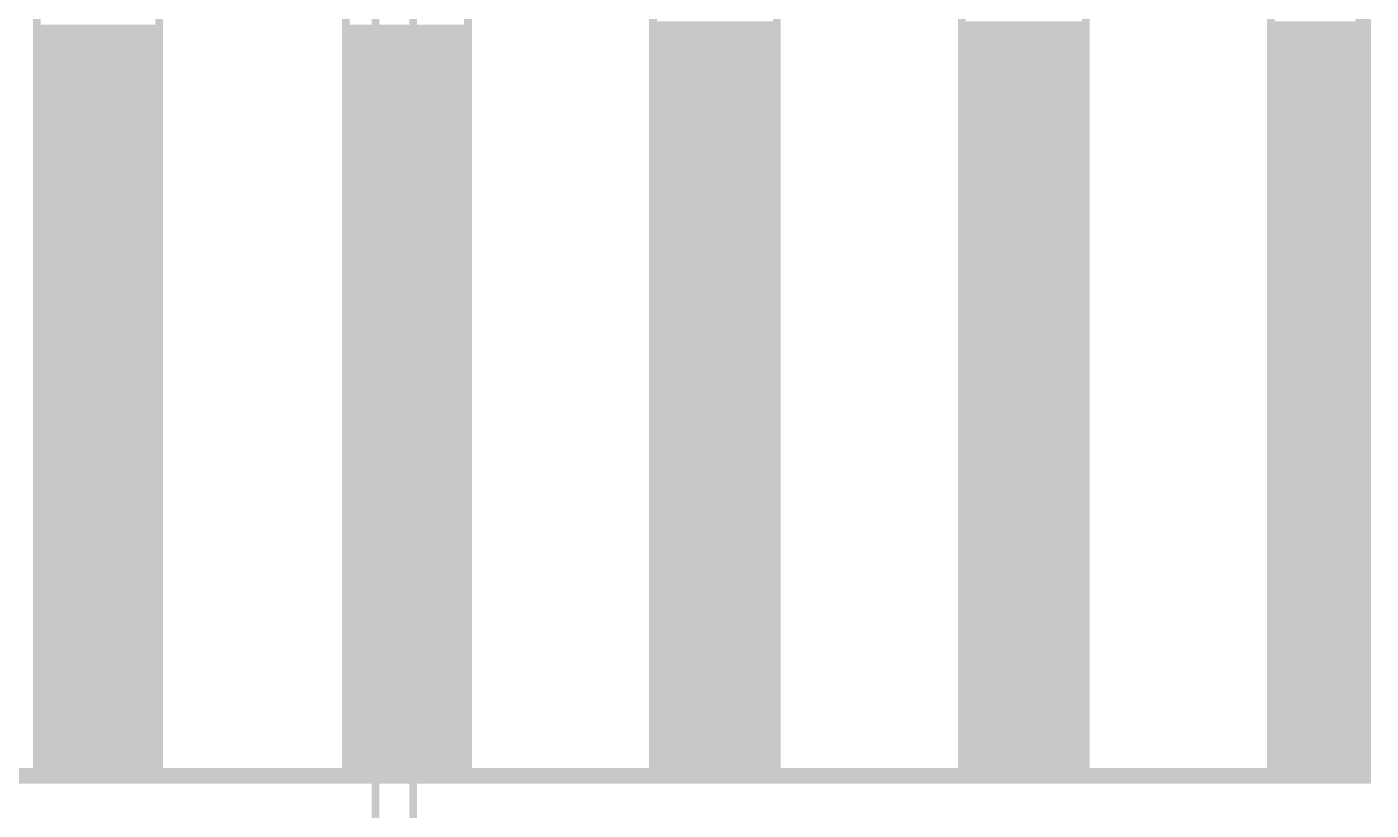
# Model space of a CAD drawing. Extents: x 2.14 to 10.29, y 1.14 to 8.17.
# Drawn here: x 8.953 to 9.81, y 4.506 to 5.006 of the extents above; entities that cross this region are included whole.
import ezdxf

# ---------------------------------------------------------------- set-up
doc = ezdxf.new("R2010")
doc.units = 0
doc.header["$LTSCALE"] = 25
doc.layers.get('0').update_dxf_attribs({"linetype": 'CONTINUOUS'})

msp = doc.modelspace()

# ---------------------------------------------------------------- linework, layer by layer
at = {"color": 3}
for points, const_width in [([(8.388, 4.528), (8.388, 7.829), (9.805, 7.829), (9.805, 4.528), (8.388, 4.528)], 0.01), ([(8.959, 7.829), (9.037, 7.829), (9.037, 4.528), (8.959, 4.528), (8.959, 7.829)], 0.005), ([(9.352, 7.829), (9.431, 7.829), (9.431, 4.53), (9.352, 4.53), (9.352, 7.829)], 0.005), ([(9.549, 7.829), (9.628, 7.829), (9.628, 4.53), (9.549, 4.53), (9.549, 7.829)], 0.005), ([(9.746, 7.829), (9.805, 7.829), (9.805, 4.53), (9.746, 4.53), (9.746, 7.829)], 0.005), ([(9.199, 6.392), (9.199, 4.053)], 0.005), ([(9.175, 5.687), (9.175, 4.28)], 0.005), ([(9.156, 5.467), (9.156, 4.528), (9.234, 4.528), (9.234, 5.467), (9.156, 5.467)], 0.005), ([(8.959, 5.005), (9.037, 5.005)], 0.005), ([(9.156, 5.005), (9.234, 5.005)], 0.005), ([(9.352, 5.007), (9.431, 5.007)], 0.005), ([(9.549, 5.007), (9.628, 5.007)], 0.005), ([(9.746, 5.007), (9.805, 5.007)], 0.005), ([(8.959, 5), (9.037, 5)], 0.005), ([(9.156, 5), (9.234, 5)], 0.005), ([(9.352, 5.002), (9.431, 5.002)], 0.005), ([(9.352, 4.997), (9.431, 4.997)], 0.005), ([(9.549, 5.002), (9.628, 5.002)], 0.005), ([(9.549, 4.997), (9.628, 4.997)], 0.005), ([(9.746, 5.002), (9.805, 5.002)], 0.005), ([(9.746, 4.997), (9.805, 4.997)], 0.005), ([(8.959, 4.995), (9.037, 4.995)], 0.005), ([(8.959, 4.99), (9.037, 4.99)], 0.005), ([(9.156, 4.995), (9.234, 4.995)], 0.005), ([(9.156, 4.99), (9.234, 4.99)], 0.005), ([(9.352, 4.992), (9.431, 4.992)], 0.005), ([(9.549, 4.992), (9.628, 4.992)], 0.005), ([(9.746, 4.992), (9.805, 4.992)], 0.005), ([(8.959, 4.985), (9.037, 4.985)], 0.005), ([(8.959, 4.98), (9.037, 4.98)], 0.005), ([(9.156, 4.985), (9.234, 4.985)], 0.005), ([(9.156, 4.98), (9.234, 4.98)], 0.005), ([(9.352, 4.987), (9.431, 4.987)], 0.005), ([(9.352, 4.982), (9.431, 4.982)], 0.005), ([(9.549, 4.987), (9.628, 4.987)], 0.005), ([(9.549, 4.982), (9.628, 4.982)], 0.005), ([(9.746, 4.987), (9.805, 4.987)], 0.005), ([(9.746, 4.982), (9.805, 4.982)], 0.005), ([(8.959, 4.975), (9.037, 4.975)], 0.005), ([(9.156, 4.975), (9.234, 4.975)], 0.005), ([(9.352, 4.977), (9.431, 4.977)], 0.005), ([(9.352, 4.972), (9.431, 4.972)], 0.005), ([(9.549, 4.977), (9.628, 4.977)], 0.005), ([(9.549, 4.972), (9.628, 4.972)], 0.005), ([(9.746, 4.977), (9.805, 4.977)], 0.005), ([(9.746, 4.972), (9.805, 4.972)], 0.005), ([(8.959, 4.97), (9.037, 4.97)], 0.005), ([(8.959, 4.965), (9.037, 4.965)], 0.005), ([(9.156, 4.97), (9.234, 4.97)], 0.005), ([(9.156, 4.965), (9.234, 4.965)], 0.005), ([(9.352, 4.967), (9.431, 4.967)], 0.005), ([(9.352, 4.962), (9.431, 4.962)], 0.005), ([(9.549, 4.967), (9.628, 4.967)], 0.005), ([(9.549, 4.962), (9.628, 4.962)], 0.005), ([(9.746, 4.967), (9.805, 4.967)], 0.005), ([(9.746, 4.962), (9.805, 4.962)], 0.005), ([(8.959, 4.96), (9.037, 4.96)], 0.005), ([(8.959, 4.955), (9.037, 4.955)], 0.005), ([(9.156, 4.96), (9.234, 4.96)], 0.005), ([(9.156, 4.955), (9.234, 4.955)], 0.005), ([(9.352, 4.957), (9.431, 4.957)], 0.005), ([(9.549, 4.957), (9.628, 4.957)], 0.005), ([(9.746, 4.957), (9.805, 4.957)], 0.005), ([(8.959, 4.95), (9.037, 4.95)], 0.005), ([(8.959, 4.945), (9.037, 4.945)], 0.005), ([(9.156, 4.95), (9.234, 4.95)], 0.005), ([(9.156, 4.945), (9.234, 4.945)], 0.005), ([(9.352, 4.952), (9.431, 4.952)], 0.005), ([(9.352, 4.947), (9.431, 4.947)], 0.005), ([(9.549, 4.952), (9.628, 4.952)], 0.005), ([(9.549, 4.947), (9.628, 4.947)], 0.005), ([(9.746, 4.952), (9.805, 4.952)], 0.005), ([(9.746, 4.947), (9.805, 4.947)], 0.005), ([(8.959, 4.94), (9.037, 4.94)], 0.005), ([(9.156, 4.94), (9.234, 4.94)], 0.005), ([(9.352, 4.942), (9.431, 4.942)], 0.005), ([(9.352, 4.937), (9.431, 4.937)], 0.005), ([(9.549, 4.942), (9.628, 4.942)], 0.005), ([(9.549, 4.937), (9.628, 4.937)], 0.005), ([(9.746, 4.942), (9.805, 4.942)], 0.005), ([(9.746, 4.937), (9.805, 4.937)], 0.005), ([(8.959, 4.935), (9.037, 4.935)], 0.005), ([(8.959, 4.93), (9.037, 4.93)], 0.005), ([(9.156, 4.935), (9.234, 4.935)], 0.005), ([(9.156, 4.93), (9.234, 4.93)], 0.005), ([(9.352, 4.932), (9.431, 4.932)], 0.005), ([(9.549, 4.932), (9.628, 4.932)], 0.005), ([(9.746, 4.932), (9.805, 4.932)], 0.005), ([(8.959, 4.925), (9.037, 4.925)], 0.005), ([(8.959, 4.92), (9.037, 4.92)], 0.005), ([(9.156, 4.925), (9.234, 4.925)], 0.005), ([(9.156, 4.92), (9.234, 4.92)], 0.005), ([(9.352, 4.927), (9.431, 4.927)], 0.005), ([(9.352, 4.922), (9.431, 4.922)], 0.005), ([(9.549, 4.927), (9.628, 4.927)], 0.005), ([(9.549, 4.922), (9.628, 4.922)], 0.005), ([(9.746, 4.927), (9.805, 4.927)], 0.005), ([(9.746, 4.922), (9.805, 4.922)], 0.005), ([(8.959, 4.915), (9.037, 4.915)], 0.005), ([(9.156, 4.915), (9.234, 4.915)], 0.005), ([(9.352, 4.917), (9.431, 4.917)], 0.005), ([(9.352, 4.912), (9.431, 4.912)], 0.005), ([(9.549, 4.917), (9.628, 4.917)], 0.005), ([(9.549, 4.912), (9.628, 4.912)], 0.005), ([(9.746, 4.917), (9.805, 4.917)], 0.005), ([(9.746, 4.912), (9.805, 4.912)], 0.005), ([(8.959, 4.91), (9.037, 4.91)], 0.005), ([(8.959, 4.905), (9.037, 4.905)], 0.005), ([(9.156, 4.91), (9.234, 4.91)], 0.005), ([(9.156, 4.905), (9.234, 4.905)], 0.005), ([(9.352, 4.907), (9.431, 4.907)], 0.005), ([(9.352, 4.902), (9.431, 4.902)], 0.005), ([(9.549, 4.907), (9.628, 4.907)], 0.005), ([(9.549, 4.902), (9.628, 4.902)], 0.005), ([(9.746, 4.907), (9.805, 4.907)], 0.005), ([(9.746, 4.902), (9.805, 4.902)], 0.005), ([(8.959, 4.9), (9.037, 4.9)], 0.005), ([(8.959, 4.895), (9.037, 4.895)], 0.005), ([(9.156, 4.9), (9.234, 4.9)], 0.005), ([(9.156, 4.895), (9.234, 4.895)], 0.005), ([(9.352, 4.897), (9.431, 4.897)], 0.005), ([(9.549, 4.897), (9.628, 4.897)], 0.005), ([(9.746, 4.897), (9.805, 4.897)], 0.005), ([(8.959, 4.89), (9.037, 4.89)], 0.005), ([(8.959, 4.885), (9.037, 4.885)], 0.005), ([(9.156, 4.89), (9.234, 4.89)], 0.005), ([(9.156, 4.885), (9.234, 4.885)], 0.005), ([(9.352, 4.892), (9.431, 4.892)], 0.005), ([(9.352, 4.887), (9.431, 4.887)], 0.005), ([(9.549, 4.892), (9.628, 4.892)], 0.005), ([(9.549, 4.887), (9.628, 4.887)], 0.005), ([(9.746, 4.892), (9.805, 4.892)], 0.005), ([(9.746, 4.887), (9.805, 4.887)], 0.005), ([(8.959, 4.88), (9.037, 4.88)], 0.005), ([(9.156, 4.88), (9.234, 4.88)], 0.005), ([(9.352, 4.882), (9.431, 4.882)], 0.005), ([(9.352, 4.877), (9.431, 4.877)], 0.005), ([(9.549, 4.882), (9.628, 4.882)], 0.005), ([(9.549, 4.877), (9.628, 4.877)], 0.005), ([(9.746, 4.882), (9.805, 4.882)], 0.005), ([(9.746, 4.877), (9.805, 4.877)], 0.005), ([(8.959, 4.875), (9.037, 4.875)], 0.005), ([(8.959, 4.87), (9.037, 4.87)], 0.005), ([(9.156, 4.875), (9.234, 4.875)], 0.005), ([(9.156, 4.87), (9.234, 4.87)], 0.005), ([(9.352, 4.872), (9.431, 4.872)], 0.005), ([(9.549, 4.872), (9.628, 4.872)], 0.005), ([(9.746, 4.872), (9.805, 4.872)], 0.005), ([(8.959, 4.865), (9.037, 4.865)], 0.005), ([(8.959, 4.86), (9.037, 4.86)], 0.005), ([(9.156, 4.865), (9.234, 4.865)], 0.005), ([(9.156, 4.86), (9.234, 4.86)], 0.005), ([(9.352, 4.867), (9.431, 4.867)], 0.005), ([(9.352, 4.862), (9.431, 4.862)], 0.005), ([(9.549, 4.867), (9.628, 4.867)], 0.005), ([(9.549, 4.862), (9.628, 4.862)], 0.005), ([(9.746, 4.867), (9.805, 4.867)], 0.005), ([(9.746, 4.862), (9.805, 4.862)], 0.005), ([(8.959, 4.855), (9.037, 4.855)], 0.005), ([(9.156, 4.855), (9.234, 4.855)], 0.005), ([(9.352, 4.857), (9.431, 4.857)], 0.005), ([(9.352, 4.852), (9.431, 4.852)], 0.005), ([(9.549, 4.857), (9.628, 4.857)], 0.005), ([(9.549, 4.852), (9.628, 4.852)], 0.005), ([(9.746, 4.857), (9.805, 4.857)], 0.005), ([(9.746, 4.852), (9.805, 4.852)], 0.005), ([(8.959, 4.85), (9.037, 4.85)], 0.005), ([(8.959, 4.845), (9.037, 4.845)], 0.005), ([(9.156, 4.85), (9.234, 4.85)], 0.005), ([(9.156, 4.845), (9.234, 4.845)], 0.005), ([(9.352, 4.847), (9.431, 4.847)], 0.005), ([(9.352, 4.842), (9.431, 4.842)], 0.005), ([(9.549, 4.847), (9.628, 4.847)], 0.005), ([(9.549, 4.842), (9.628, 4.842)], 0.005), ([(9.746, 4.847), (9.805, 4.847)], 0.005), ([(9.746, 4.842), (9.805, 4.842)], 0.005), ([(8.959, 4.84), (9.037, 4.84)], 0.005), ([(8.959, 4.835), (9.037, 4.835)], 0.005), ([(9.156, 4.84), (9.234, 4.84)], 0.005), ([(9.156, 4.835), (9.234, 4.835)], 0.005), ([(9.352, 4.837), (9.431, 4.837)], 0.005), ([(9.549, 4.837), (9.628, 4.837)], 0.005), ([(9.746, 4.837), (9.805, 4.837)], 0.005), ([(8.959, 4.83), (9.037, 4.83)], 0.005), ([(8.959, 4.825), (9.037, 4.825)], 0.005), ([(9.156, 4.83), (9.234, 4.83)], 0.005), ([(9.156, 4.825), (9.234, 4.825)], 0.005), ([(9.352, 4.832), (9.431, 4.832)], 0.005), ([(9.352, 4.827), (9.431, 4.827)], 0.005), ([(9.549, 4.832), (9.628, 4.832)], 0.005), ([(9.549, 4.827), (9.628, 4.827)], 0.005), ([(9.746, 4.832), (9.805, 4.832)], 0.005), ([(9.746, 4.827), (9.805, 4.827)], 0.005), ([(8.959, 4.82), (9.037, 4.82)], 0.005), ([(9.156, 4.82), (9.234, 4.82)], 0.005), ([(9.352, 4.822), (9.431, 4.822)], 0.005), ([(9.352, 4.817), (9.431, 4.817)], 0.005), ([(9.549, 4.822), (9.628, 4.822)], 0.005), ([(9.549, 4.817), (9.628, 4.817)], 0.005), ([(9.746, 4.822), (9.805, 4.822)], 0.005), ([(9.746, 4.817), (9.805, 4.817)], 0.005), ([(8.959, 4.815), (9.037, 4.815)], 0.005), ([(8.959, 4.81), (9.037, 4.81)], 0.005), ([(9.156, 4.815), (9.234, 4.815)], 0.005), ([(9.156, 4.81), (9.234, 4.81)], 0.005), ([(9.352, 4.812), (9.431, 4.812)], 0.005), ([(9.549, 4.812), (9.628, 4.812)], 0.005), ([(9.746, 4.812), (9.805, 4.812)], 0.005), ([(8.959, 4.805), (9.037, 4.805)], 0.005), ([(8.959, 4.8), (9.037, 4.8)], 0.005), ([(9.156, 4.805), (9.234, 4.805)], 0.005), ([(9.156, 4.8), (9.234, 4.8)], 0.005), ([(9.352, 4.807), (9.431, 4.807)], 0.005), ([(9.352, 4.802), (9.431, 4.802)], 0.005), ([(9.549, 4.807), (9.628, 4.807)], 0.005), ([(9.549, 4.802), (9.628, 4.802)], 0.005), ([(9.746, 4.807), (9.805, 4.807)], 0.005), ([(9.746, 4.802), (9.805, 4.802)], 0.005), ([(8.959, 4.795), (9.037, 4.795)], 0.005), ([(9.156, 4.795), (9.234, 4.795)], 0.005), ([(9.352, 4.797), (9.431, 4.797)], 0.005), ([(9.352, 4.792), (9.431, 4.792)], 0.005), ([(9.549, 4.797), (9.628, 4.797)], 0.005), ([(9.549, 4.792), (9.628, 4.792)], 0.005), ([(9.746, 4.797), (9.805, 4.797)], 0.005), ([(9.746, 4.792), (9.805, 4.792)], 0.005), ([(8.959, 4.79), (9.037, 4.79)], 0.005), ([(8.959, 4.785), (9.037, 4.785)], 0.005), ([(9.156, 4.79), (9.234, 4.79)], 0.005), ([(9.156, 4.785), (9.234, 4.785)], 0.005), ([(9.352, 4.787), (9.431, 4.787)], 0.005), ([(9.352, 4.782), (9.431, 4.782)], 0.005), ([(9.549, 4.787), (9.628, 4.787)], 0.005), ([(9.549, 4.782), (9.628, 4.782)], 0.005), ([(9.746, 4.787), (9.805, 4.787)], 0.005), ([(9.746, 4.782), (9.805, 4.782)], 0.005), ([(8.959, 4.78), (9.037, 4.78)], 0.005), ([(8.959, 4.775), (9.037, 4.775)], 0.005), ([(9.156, 4.78), (9.234, 4.78)], 0.005), ([(9.156, 4.775), (9.234, 4.775)], 0.005), ([(9.352, 4.777), (9.431, 4.777)], 0.005), ([(9.549, 4.777), (9.628, 4.777)], 0.005), ([(9.746, 4.777), (9.805, 4.777)], 0.005), ([(8.959, 4.77), (9.037, 4.77)], 0.005), ([(8.959, 4.765), (9.037, 4.765)], 0.005), ([(9.156, 4.77), (9.234, 4.77)], 0.005), ([(9.156, 4.765), (9.234, 4.765)], 0.005), ([(9.352, 4.772), (9.431, 4.772)], 0.005), ([(9.352, 4.767), (9.431, 4.767)], 0.005), ([(9.549, 4.772), (9.628, 4.772)], 0.005), ([(9.549, 4.767), (9.628, 4.767)], 0.005), ([(9.746, 4.772), (9.805, 4.772)], 0.005), ([(9.746, 4.767), (9.805, 4.767)], 0.005), ([(8.959, 4.76), (9.037, 4.76)], 0.005), ([(9.156, 4.76), (9.234, 4.76)], 0.005), ([(9.352, 4.762), (9.431, 4.762)], 0.005), ([(9.352, 4.757), (9.431, 4.757)], 0.005), ([(9.549, 4.762), (9.628, 4.762)], 0.005), ([(9.549, 4.757), (9.628, 4.757)], 0.005), ([(9.746, 4.762), (9.805, 4.762)], 0.005), ([(9.746, 4.757), (9.805, 4.757)], 0.005), ([(8.959, 4.755), (9.037, 4.755)], 0.005), ([(8.959, 4.75), (9.037, 4.75)], 0.005), ([(9.156, 4.755), (9.234, 4.755)], 0.005), ([(9.156, 4.75), (9.234, 4.75)], 0.005), ([(9.352, 4.752), (9.431, 4.752)], 0.005), ([(9.549, 4.752), (9.628, 4.752)], 0.005), ([(9.746, 4.752), (9.805, 4.752)], 0.005), ([(8.959, 4.745), (9.037, 4.745)], 0.005), ([(8.959, 4.74), (9.037, 4.74)], 0.005), ([(9.156, 4.745), (9.234, 4.745)], 0.005), ([(9.156, 4.74), (9.234, 4.74)], 0.005), ([(9.352, 4.747), (9.431, 4.747)], 0.005), ([(9.352, 4.742), (9.431, 4.742)], 0.005), ([(9.549, 4.747), (9.628, 4.747)], 0.005), ([(9.549, 4.742), (9.628, 4.742)], 0.005), ([(9.746, 4.747), (9.805, 4.747)], 0.005), ([(9.746, 4.742), (9.805, 4.742)], 0.005), ([(8.959, 4.735), (9.037, 4.735)], 0.005), ([(9.156, 4.735), (9.234, 4.735)], 0.005), ([(9.352, 4.737), (9.431, 4.737)], 0.005), ([(9.352, 4.732), (9.431, 4.732)], 0.005), ([(9.549, 4.737), (9.628, 4.737)], 0.005), ([(9.549, 4.732), (9.628, 4.732)], 0.005), ([(9.746, 4.737), (9.805, 4.737)], 0.005), ([(9.746, 4.732), (9.805, 4.732)], 0.005), ([(8.959, 4.73), (9.037, 4.73)], 0.005), ([(8.959, 4.725), (9.037, 4.725)], 0.005), ([(9.156, 4.73), (9.234, 4.73)], 0.005), ([(9.156, 4.725), (9.234, 4.725)], 0.005), ([(9.352, 4.727), (9.431, 4.727)], 0.005), ([(9.352, 4.722), (9.431, 4.722)], 0.005), ([(9.549, 4.727), (9.628, 4.727)], 0.005), ([(9.549, 4.722), (9.628, 4.722)], 0.005), ([(9.746, 4.727), (9.805, 4.727)], 0.005), ([(9.746, 4.722), (9.805, 4.722)], 0.005), ([(8.959, 4.72), (9.037, 4.72)], 0.005), ([(8.959, 4.715), (9.037, 4.715)], 0.005), ([(9.156, 4.72), (9.234, 4.72)], 0.005), ([(9.156, 4.715), (9.234, 4.715)], 0.005), ([(9.352, 4.717), (9.431, 4.717)], 0.005), ([(9.549, 4.717), (9.628, 4.717)], 0.005), ([(9.746, 4.717), (9.805, 4.717)], 0.005), ([(8.959, 4.71), (9.037, 4.71)], 0.005), ([(8.959, 4.705), (9.037, 4.705)], 0.005), ([(9.156, 4.71), (9.234, 4.71)], 0.005), ([(9.156, 4.705), (9.234, 4.705)], 0.005), ([(9.352, 4.712), (9.431, 4.712)], 0.005), ([(9.352, 4.707), (9.431, 4.707)], 0.005), ([(9.549, 4.712), (9.628, 4.712)], 0.005), ([(9.549, 4.707), (9.628, 4.707)], 0.005), ([(9.746, 4.712), (9.805, 4.712)], 0.005), ([(9.746, 4.707), (9.805, 4.707)], 0.005), ([(8.959, 4.7), (9.037, 4.7)], 0.005), ([(9.156, 4.7), (9.234, 4.7)], 0.005), ([(9.352, 4.702), (9.431, 4.702)], 0.005), ([(9.352, 4.697), (9.431, 4.697)], 0.005), ([(9.549, 4.702), (9.628, 4.702)], 0.005), ([(9.549, 4.697), (9.628, 4.697)], 0.005), ([(9.746, 4.702), (9.805, 4.702)], 0.005), ([(9.746, 4.697), (9.805, 4.697)], 0.005), ([(8.959, 4.695), (9.037, 4.695)], 0.005), ([(8.959, 4.69), (9.037, 4.69)], 0.005), ([(9.156, 4.695), (9.234, 4.695)], 0.005), ([(9.156, 4.69), (9.234, 4.69)], 0.005), ([(9.352, 4.692), (9.431, 4.692)], 0.005), ([(9.549, 4.692), (9.628, 4.692)], 0.005), ([(9.746, 4.692), (9.805, 4.692)], 0.005), ([(8.959, 4.685), (9.037, 4.685)], 0.005), ([(8.959, 4.68), (9.037, 4.68)], 0.005), ([(9.156, 4.685), (9.234, 4.685)], 0.005), ([(9.156, 4.68), (9.234, 4.68)], 0.005), ([(9.352, 4.687), (9.431, 4.687)], 0.005), ([(9.352, 4.682), (9.431, 4.682)], 0.005), ([(9.549, 4.687), (9.628, 4.687)], 0.005), ([(9.549, 4.682), (9.628, 4.682)], 0.005), ([(9.746, 4.687), (9.805, 4.687)], 0.005), ([(9.746, 4.682), (9.805, 4.682)], 0.005), ([(8.959, 4.675), (9.037, 4.675)], 0.005), ([(9.156, 4.675), (9.234, 4.675)], 0.005), ([(9.352, 4.677), (9.431, 4.677)], 0.005), ([(9.352, 4.672), (9.431, 4.672)], 0.005), ([(9.549, 4.677), (9.628, 4.677)], 0.005), ([(9.549, 4.672), (9.628, 4.672)], 0.005), ([(9.746, 4.677), (9.805, 4.677)], 0.005), ([(9.746, 4.672), (9.805, 4.672)], 0.005), ([(8.959, 4.67), (9.037, 4.67)], 0.005), ([(8.959, 4.665), (9.037, 4.665)], 0.005), ([(9.156, 4.67), (9.234, 4.67)], 0.005), ([(9.156, 4.665), (9.234, 4.665)], 0.005), ([(9.352, 4.667), (9.431, 4.667)], 0.005), ([(9.352, 4.662), (9.431, 4.662)], 0.005), ([(9.549, 4.667), (9.628, 4.667)], 0.005), ([(9.549, 4.662), (9.628, 4.662)], 0.005), ([(9.746, 4.667), (9.805, 4.667)], 0.005), ([(9.746, 4.662), (9.805, 4.662)], 0.005), ([(8.959, 4.66), (9.037, 4.66)], 0.005), ([(8.959, 4.655), (9.037, 4.655)], 0.005), ([(9.156, 4.66), (9.234, 4.66)], 0.005), ([(9.156, 4.655), (9.234, 4.655)], 0.005), ([(9.352, 4.657), (9.431, 4.657)], 0.005), ([(9.549, 4.657), (9.628, 4.657)], 0.005), ([(9.746, 4.657), (9.805, 4.657)], 0.005), ([(8.959, 4.65), (9.037, 4.65)], 0.005), ([(8.959, 4.645), (9.037, 4.645)], 0.005), ([(9.156, 4.65), (9.234, 4.65)], 0.005), ([(9.156, 4.645), (9.234, 4.645)], 0.005), ([(9.352, 4.652), (9.431, 4.652)], 0.005), ([(9.352, 4.647), (9.431, 4.647)], 0.005), ([(9.549, 4.652), (9.628, 4.652)], 0.005), ([(9.549, 4.647), (9.628, 4.647)], 0.005), ([(9.746, 4.652), (9.805, 4.652)], 0.005), ([(9.746, 4.647), (9.805, 4.647)], 0.005), ([(8.959, 4.64), (9.037, 4.64)], 0.005), ([(9.156, 4.64), (9.234, 4.64)], 0.005), ([(9.352, 4.642), (9.431, 4.642)], 0.005), ([(9.352, 4.637), (9.431, 4.637)], 0.005), ([(9.549, 4.642), (9.628, 4.642)], 0.005), ([(9.549, 4.637), (9.628, 4.637)], 0.005), ([(9.746, 4.642), (9.805, 4.642)], 0.005), ([(9.746, 4.637), (9.805, 4.637)], 0.005), ([(8.959, 4.635), (9.037, 4.635)], 0.005), ([(8.959, 4.63), (9.037, 4.63)], 0.005), ([(9.156, 4.635), (9.234, 4.635)], 0.005), ([(9.156, 4.63), (9.234, 4.63)], 0.005), ([(9.352, 4.632), (9.431, 4.632)], 0.005), ([(9.549, 4.632), (9.628, 4.632)], 0.005), ([(9.746, 4.632), (9.805, 4.632)], 0.005), ([(8.959, 4.625), (9.037, 4.625)], 0.005), ([(8.959, 4.62), (9.037, 4.62)], 0.005), ([(9.156, 4.625), (9.234, 4.625)], 0.005), ([(9.156, 4.62), (9.234, 4.62)], 0.005), ([(9.352, 4.627), (9.431, 4.627)], 0.005), ([(9.352, 4.622), (9.431, 4.622)], 0.005), ([(9.549, 4.627), (9.628, 4.627)], 0.005), ([(9.549, 4.622), (9.628, 4.622)], 0.005), ([(9.746, 4.627), (9.805, 4.627)], 0.005), ([(9.746, 4.622), (9.805, 4.622)], 0.005), ([(8.959, 4.615), (9.037, 4.615)], 0.005), ([(9.156, 4.615), (9.234, 4.615)], 0.005), ([(9.352, 4.617), (9.431, 4.617)], 0.005), ([(9.352, 4.612), (9.431, 4.612)], 0.005), ([(9.549, 4.617), (9.628, 4.617)], 0.005), ([(9.549, 4.612), (9.628, 4.612)], 0.005), ([(9.746, 4.617), (9.805, 4.617)], 0.005), ([(9.746, 4.612), (9.805, 4.612)], 0.005), ([(8.959, 4.61), (9.037, 4.61)], 0.005), ([(8.959, 4.605), (9.037, 4.605)], 0.005), ([(9.156, 4.61), (9.234, 4.61)], 0.005), ([(9.156, 4.605), (9.234, 4.605)], 0.005), ([(9.352, 4.607), (9.431, 4.607)], 0.005), ([(9.352, 4.602), (9.431, 4.602)], 0.005), ([(9.549, 4.607), (9.628, 4.607)], 0.005), ([(9.549, 4.602), (9.628, 4.602)], 0.005), ([(9.746, 4.607), (9.805, 4.607)], 0.005), ([(9.746, 4.602), (9.805, 4.602)], 0.005), ([(8.959, 4.6), (9.037, 4.6)], 0.005), ([(8.959, 4.595), (9.037, 4.595)], 0.005), ([(9.156, 4.6), (9.234, 4.6)], 0.005), ([(9.156, 4.595), (9.234, 4.595)], 0.005), ([(9.352, 4.597), (9.431, 4.597)], 0.005), ([(9.549, 4.597), (9.628, 4.597)], 0.005), ([(9.746, 4.597), (9.805, 4.597)], 0.005), ([(8.959, 4.59), (9.037, 4.59)], 0.005), ([(8.959, 4.585), (9.037, 4.585)], 0.005), ([(9.156, 4.59), (9.234, 4.59)], 0.005), ([(9.156, 4.585), (9.234, 4.585)], 0.005), ([(9.352, 4.592), (9.431, 4.592)], 0.005), ([(9.352, 4.587), (9.431, 4.587)], 0.005), ([(9.549, 4.592), (9.628, 4.592)], 0.005), ([(9.549, 4.587), (9.628, 4.587)], 0.005), ([(9.746, 4.592), (9.805, 4.592)], 0.005), ([(9.746, 4.587), (9.805, 4.587)], 0.005), ([(8.959, 4.58), (9.037, 4.58)], 0.005), ([(9.156, 4.58), (9.234, 4.58)], 0.005), ([(9.352, 4.582), (9.431, 4.582)], 0.005), ([(9.352, 4.577), (9.431, 4.577)], 0.005), ([(9.549, 4.582), (9.628, 4.582)], 0.005), ([(9.549, 4.577), (9.628, 4.577)], 0.005), ([(9.746, 4.582), (9.805, 4.582)], 0.005), ([(9.746, 4.577), (9.805, 4.577)], 0.005), ([(8.959, 4.575), (9.037, 4.575)], 0.005), ([(8.959, 4.57), (9.037, 4.57)], 0.005), ([(9.156, 4.575), (9.234, 4.575)], 0.005), ([(9.156, 4.57), (9.234, 4.57)], 0.005), ([(9.352, 4.572), (9.431, 4.572)], 0.005), ([(9.549, 4.572), (9.628, 4.572)], 0.005), ([(9.746, 4.572), (9.805, 4.572)], 0.005), ([(8.959, 4.565), (9.037, 4.565)], 0.005), ([(8.959, 4.56), (9.037, 4.56)], 0.005), ([(9.156, 4.565), (9.234, 4.565)], 0.005), ([(9.156, 4.56), (9.234, 4.56)], 0.005), ([(9.352, 4.567), (9.431, 4.567)], 0.005), ([(9.352, 4.562), (9.431, 4.562)], 0.005), ([(9.549, 4.567), (9.628, 4.567)], 0.005), ([(9.549, 4.562), (9.628, 4.562)], 0.005), ([(9.746, 4.567), (9.805, 4.567)], 0.005), ([(9.746, 4.562), (9.805, 4.562)], 0.005), ([(8.959, 4.555), (9.037, 4.555)], 0.005), ([(9.156, 4.555), (9.234, 4.555)], 0.005), ([(9.352, 4.557), (9.431, 4.557)], 0.005), ([(9.352, 4.552), (9.431, 4.552)], 0.005), ([(9.549, 4.557), (9.628, 4.557)], 0.005), ([(9.549, 4.552), (9.628, 4.552)], 0.005), ([(9.746, 4.557), (9.805, 4.557)], 0.005), ([(9.746, 4.552), (9.805, 4.552)], 0.005), ([(8.959, 4.55), (9.037, 4.55)], 0.005), ([(8.959, 4.545), (9.037, 4.545)], 0.005), ([(9.156, 4.55), (9.234, 4.55)], 0.005), ([(9.156, 4.545), (9.234, 4.545)], 0.005), ([(9.352, 4.547), (9.431, 4.547)], 0.005), ([(9.352, 4.542), (9.431, 4.542)], 0.005), ([(9.549, 4.547), (9.628, 4.547)], 0.005), ([(9.549, 4.542), (9.628, 4.542)], 0.005), ([(9.746, 4.547), (9.805, 4.547)], 0.005), ([(9.746, 4.542), (9.805, 4.542)], 0.005), ([(8.959, 4.54), (9.037, 4.54)], 0.005), ([(8.959, 4.535), (9.037, 4.535)], 0.005), ([(9.156, 4.54), (9.234, 4.54)], 0.005), ([(9.156, 4.535), (9.234, 4.535)], 0.005), ([(9.352, 4.537), (9.431, 4.537)], 0.005), ([(9.549, 4.537), (9.628, 4.537)], 0.005), ([(9.746, 4.537), (9.805, 4.537)], 0.005), ([(8.959, 4.53), (9.037, 4.53)], 0.005), ([(9.156, 4.53), (9.234, 4.53)], 0.005), ([(9.352, 4.532), (9.431, 4.532)], 0.005), ([(9.549, 4.532), (9.628, 4.532)], 0.005), ([(9.746, 4.532), (9.805, 4.532)], 0.005)]:
    msp.add_lwpolyline(points, dxfattribs=dict(at, const_width=const_width))

doc.saveas('drawing.dxf')
